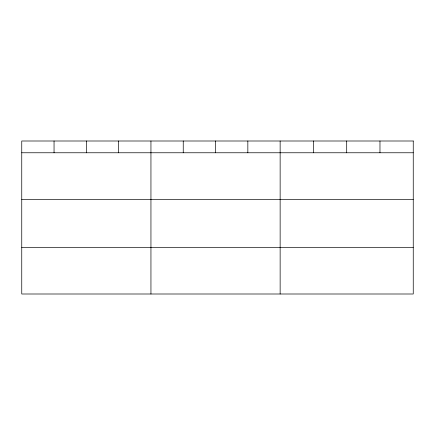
<?xml version="1.0" encoding="UTF-8"?>
<svg xmlns="http://www.w3.org/2000/svg" width="435" height="435" viewBox="0 0 435 435"><rect width="100%" height="100%" fill="white"/><g stroke="black" fill="none" stroke-linecap="round" stroke-linejoin="round"><path stroke-width="0.65" d="M21.75 152.767L413.25 152.767M21.75 199.377L413.25 199.377M21.75 247.395L413.25 247.395M379.972 141L379.972 152.767M346.695 141L346.695 152.767M313.417 141L313.417 152.767M280.14 141L280.14 294M247.841 141L247.841 152.767M215.542 141L215.542 152.767M183.244 141L183.244 152.767M150.945 141L150.945 294M118.646 141L118.646 152.767M86.347 141L86.347 152.767M54.049 141L54.049 152.767M413.25 141L21.75 141L21.75 294L413.25 294L413.25 141"/></g></svg>
